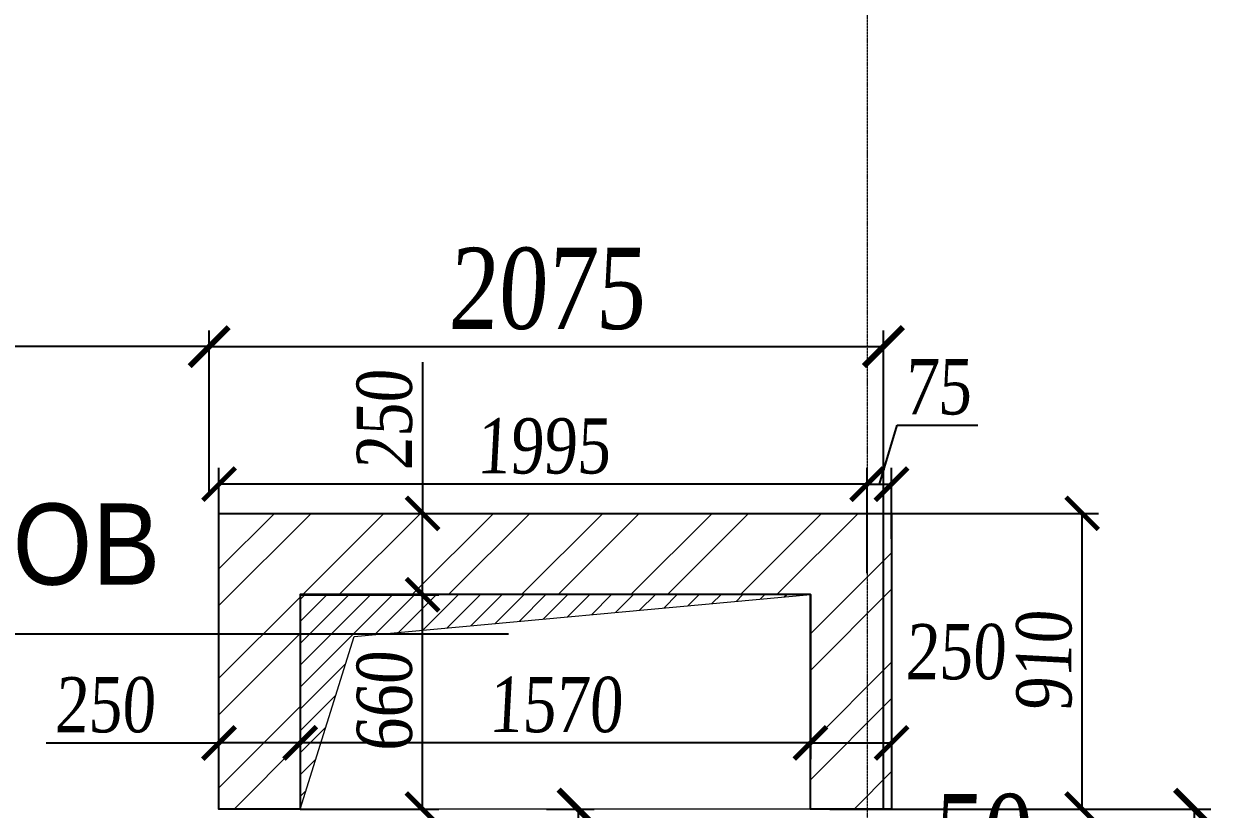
# Model space of a CAD drawing. Header units: inches. Extents: x -407541 to 6688123, y -998590 to 1205599.
# Drawn here: x 148307 to 151977, y 259837 to 262254 of the extents above; entities that cross this region are included whole.
import ezdxf

# ---------------------------------------------------------------- set-up
doc = ezdxf.new("R2010")
doc.units = ezdxf.units.IN
doc.header["$MEASUREMENT"] = 0
doc.linetypes.add('ACAD_ISO04W100', pattern=[30, 24, -3, 0, -3])
for name, color, linetype, lineweight in [('Оси', 254, 'ACAD_ISO04W100', 5), ('ОТВ ОВ', 4, 'Continuous', 13), ('ПЕРЕГОРОДКА', 7, 'Continuous', 25), ('размер внутр', 142, 'Continuous', 5), ('размеры шахт', 20, 'Continuous', 15), ('текст_OB', 40, 'Continuous', 25), ('Штриховка', 7, 'Continuous', 9)]:
    doc.layers.add(name, color=color, linetype=linetype, lineweight=lineweight)
doc.styles.add('style1', font='arial.ttf', dxfattribs={"width": 0.9, "height": 500})
doc.styles.add('STYLE2', font='times.ttf', dxfattribs={"width": 0.8, "oblique": 3})
doc.dimstyles.new('vnytren', dxfattribs={"dimtxt": 250, "dimasz": 120, "dimexe": 50, "dimexo": 0, "dimgap": 50, "dimtad": 1, "dimdec": 0, "dimzin": 0, "dimdsep": 46, "dimtxsty": 'STYLE2', "dimblk": 'ARCHTICK', "dimcen": 0, "dimadec": 0, "dimazin": 0, "dimtfac": 1, "dimtdec": 0, "dimtmove": 1, "dimatfit": 2, "dimldrblk": 'DOT', "dimfxl": 1, "dimtolj": 1, "dimtzin": 0, "dimarcsym": 0})
doc.dimstyles.new('waxti', dxfattribs={"dimtxt": 170, "dimasz": 100, "dimexe": 50, "dimexo": 0, "dimgap": 30, "dimtad": 1, "dimdec": 0, "dimzin": 0, "dimdsep": 46, "dimtxsty": 'STYLE2', "dimblk": 'ARCHTICK', "dimcen": 0, "dimadec": 0, "dimazin": 0, "dimtfac": 1, "dimtdec": 0, "dimtmove": 1, "dimatfit": 2, "dimldrblk": 'DOT', "dimfxl": 1, "dimtolj": 1, "dimtzin": 0, "dimarcsym": 0})

# ---------------------------------------------------------------- blocks, each defined once
blk = doc.blocks.new('_ARCHTICK')
at = {"color": 0, "linetype": 'ByBlock', "const_width": 0.15}
blk.add_lwpolyline([(-0.5, -0.5), (0.5, 0.5)], dxfattribs=at)
blk = doc.blocks.new('*D834')
at = {"layer": 'размеры шахт', "color": 0, "lineweight": -2, "ltscale": 0.1, "transparency": 16777216}
for p, q in [((150763.4, 260747.6), (151614.9, 260747.6)), ((151564.9, 259837.3), (151564.9, 260747.6)), ((150788.4, 259837.3), (151614.9, 259837.3))]:
    blk.add_line(p, q, dxfattribs=at)
at = {"layer": 'размеры шахт', "color": 0, "lineweight": -2, "ltscale": 0.1, "transparency": 16777216, "xscale": 100, "yscale": 100, "zscale": 100}
for p, rotation in [((151564.9, 260747.6), 90), ((151564.9, 259837.3), 270)]:
    blk.add_blockref('_ARCHTICK', p, dxfattribs=dict(at, rotation=rotation))
at = {"layer": 'размеры шахт', "color": 0, "ltscale": 0.1, "transparency": 16777216, "insert": (151448.2, 260292.4), "char_height": 170, "attachment_point": 5, "rotation": 90, "style": 'STYLE2'}
blk.add_mtext('\\A1;910', dxfattribs=at)
blk = doc.blocks.new('_Dot')
at = {"color": 0, "linetype": 'ByBlock', "lineweight": -2}
blk.add_line((-0.5, 0), (-1, 0), dxfattribs=at)
at = {"color": 0, "linetype": 'ByBlock', "const_width": 0.5}
blk.add_lwpolyline([(-0.25, 0, 1), (0.25, 0, 1)], format="xyb", close=True, dxfattribs=at)
blk = doc.blocks.new('*D835')
at = {"layer": 'размеры шахт', "color": 0, "lineweight": -2, "ltscale": 0.1, "transparency": 16777216}
for p, q in [((148908.1, 260627.6), (148908.1, 260887.5)), ((150903.2, 260617.6), (150903.2, 260887.5)), ((150903.2, 260837.5), (148908.1, 260837.5))]:
    blk.add_line(p, q, dxfattribs=at)
at = {"layer": 'размеры шахт', "color": 0, "lineweight": -2, "ltscale": 0.1, "transparency": 16777216, "xscale": 100, "yscale": 100, "zscale": 100, "rotation": 180}
blk.add_blockref('_ARCHTICK', (148908.1, 260837.5), dxfattribs=at)
at = {"layer": 'размеры шахт', "color": 0, "lineweight": -2, "ltscale": 0.1, "transparency": 16777216, "xscale": 100, "yscale": 100, "zscale": 100}
blk.add_blockref('_ARCHTICK', (150903.2, 260837.5), dxfattribs=at)
at = {"layer": 'размеры шахт', "color": 0, "ltscale": 0.1, "transparency": 16777216, "insert": (149905.7, 260954.2), "char_height": 170, "attachment_point": 5, "style": 'STYLE2'}
blk.add_mtext('\\A1;1995', dxfattribs=at)
blk = doc.blocks.new('*D836')
at = {"layer": 'размеры шахт', "color": 0, "lineweight": -2, "ltscale": 0.1, "transparency": 16777216}
for p, q in [((149158.1, 260497.6), (149158.1, 259991.2)), ((150728.4, 260497.6), (150728.4, 259991.2)), ((150728.4, 260041.2), (149158.1, 260041.2))]:
    blk.add_line(p, q, dxfattribs=at)
at = {"layer": 'размеры шахт', "color": 0, "lineweight": -2, "ltscale": 0.1, "transparency": 16777216, "xscale": 100, "yscale": 100, "zscale": 100, "rotation": 180}
blk.add_blockref('_ARCHTICK', (149158.1, 260041.2), dxfattribs=at)
at = {"layer": 'размеры шахт', "color": 0, "lineweight": -2, "ltscale": 0.1, "transparency": 16777216, "xscale": 100, "yscale": 100, "zscale": 100}
blk.add_blockref('_ARCHTICK', (150728.4, 260041.2), dxfattribs=at)
at = {"layer": 'размеры шахт', "color": 0, "ltscale": 0.1, "transparency": 16777216, "insert": (149943.2, 260157.9), "char_height": 170, "attachment_point": 5, "style": 'STYLE2'}
blk.add_mtext('\\A1;1570', dxfattribs=at)
blk = doc.blocks.new('*D837')
at = {"layer": 'размеры шахт', "color": 0, "lineweight": -2, "ltscale": 0.1, "transparency": 16777216}
for p, q in [((148908.1, 260041), (148908.1, 260091)), ((148376.6, 260041), (148908.1, 260041)), ((149158.1, 260041), (148908.1, 260041)), ((149158.1, 260044.9), (149158.1, 259991))]:
    blk.add_line(p, q, dxfattribs=at)
at = {"layer": 'размеры шахт', "color": 0, "lineweight": -2, "ltscale": 0.1, "transparency": 16777216, "xscale": 100, "yscale": 100, "zscale": 100, "rotation": 180}
blk.add_blockref('_ARCHTICK', (148908.1, 260041), dxfattribs=at)
at = {"layer": 'размеры шахт', "color": 0, "lineweight": -2, "ltscale": 0.1, "transparency": 16777216, "xscale": 100, "yscale": 100, "zscale": 100}
blk.add_blockref('_ARCHTICK', (149158.1, 260041), dxfattribs=at)
at = {"layer": 'размеры шахт', "color": 0, "ltscale": 0.1, "transparency": 16777216, "insert": (148556, 260157.4), "char_height": 170, "attachment_point": 5, "style": 'STYLE2'}
blk.add_mtext('\\A1;250', dxfattribs=at)
blk = doc.blocks.new('*D838')
at = {"layer": 'размеры шахт', "color": 0, "lineweight": -2, "ltscale": 0.1, "transparency": 16777216}
for p, q in [((150978.4, 260162.2), (150978.4, 259991.2)), ((150728.4, 260041.2), (150728.4, 260091.2)), ((150728.4, 260041.2), (150978.4, 260041.2))]:
    blk.add_line(p, q, dxfattribs=at)
at = {"layer": 'размеры шахт', "color": 0, "lineweight": -2, "ltscale": 0.1, "transparency": 16777216, "xscale": 100, "yscale": 100, "zscale": 100, "rotation": 180}
blk.add_blockref('_ARCHTICK', (150728.4, 260041.2), dxfattribs=at)
at = {"layer": 'размеры шахт', "color": 0, "lineweight": -2, "ltscale": 0.1, "transparency": 16777216, "xscale": 100, "yscale": 100, "zscale": 100}
blk.add_blockref('_ARCHTICK', (150978.4, 260041.2), dxfattribs=at)
at = {"layer": 'размеры шахт', "color": 0, "ltscale": 0.1, "transparency": 16777216, "insert": (151174.4, 260320.8), "char_height": 170, "attachment_point": 5, "style": 'STYLE2'}
blk.add_mtext('\\A1;250', dxfattribs=at)
blk = doc.blocks.new('*D841')
at = {"layer": 'размеры шахт', "color": 0, "lineweight": -2, "ltscale": 0.1, "transparency": 16777216}
for p, q in [((149158.1, 260497.3), (149584.5, 260497.3)), ((149534.5, 259837), (149534.5, 260497.3)), ((149158.1, 259837), (149584.5, 259837))]:
    blk.add_line(p, q, dxfattribs=at)
at = {"layer": 'размеры шахт', "color": 0, "lineweight": -2, "ltscale": 0.1, "transparency": 16777216, "xscale": 100, "yscale": 100, "zscale": 100}
for p, rotation in [((149534.5, 260497.3), 90), ((149534.5, 259837), 270)]:
    blk.add_blockref('_ARCHTICK', p, dxfattribs=dict(at, rotation=rotation))
at = {"layer": 'размеры шахт', "color": 0, "ltscale": 0.1, "transparency": 16777216, "insert": (149418.1, 260167.2), "char_height": 170, "attachment_point": 5, "rotation": 90, "style": 'STYLE2'}
blk.add_mtext('\\A1;660', dxfattribs=at)
blk = doc.blocks.new('*D842')
at = {"layer": 'размеры шахт', "color": 0, "lineweight": -2, "ltscale": 0.1, "transparency": 16777216}
for p, q in [((149534.5, 261213.2), (149534.5, 260747.6)), ((149534.5, 260747.6), (149584.5, 260747.6)), ((149534.5, 260497.3), (149534.5, 260747.6)), ((149158.1, 260497.3), (149584.5, 260497.3))]:
    blk.add_line(p, q, dxfattribs=at)
at = {"layer": 'размеры шахт', "color": 0, "lineweight": -2, "ltscale": 0.1, "transparency": 16777216, "xscale": 100, "yscale": 100, "zscale": 100}
for p, rotation in [((149534.5, 260747.6), 90), ((149534.5, 260497.3), 270)]:
    blk.add_blockref('_ARCHTICK', p, dxfattribs=dict(at, rotation=rotation))
at = {"layer": 'размеры шахт', "color": 0, "ltscale": 0.1, "transparency": 16777216, "insert": (149418.1, 261033.9), "char_height": 170, "attachment_point": 5, "rotation": 90, "style": 'STYLE2'}
blk.add_mtext('\\A1;250', dxfattribs=at)
blk = doc.blocks.new('*D844')
at = {"layer": 'размеры шахт', "color": 0, "lineweight": -2, "ltscale": 0.1, "transparency": 16777216}
for p, q in [((150940.8, 260837.5), (150995.3, 261019.2)), ((150995.3, 261019.2), (151244.3, 261019.2)), ((150903.2, 260563.1), (150903.2, 260887.5)), ((150978.4, 260669.4), (150978.4, 260887.5)), ((150903.2, 260837.5), (150978.4, 260837.5))]:
    blk.add_line(p, q, dxfattribs=at)
at = {"layer": 'размеры шахт', "color": 0, "lineweight": -2, "ltscale": 0.1, "transparency": 16777216, "xscale": 100, "yscale": 100, "zscale": 100, "rotation": 180}
blk.add_blockref('_ARCHTICK', (150903.2, 260837.5), dxfattribs=at)
at = {"layer": 'размеры шахт', "color": 0, "lineweight": -2, "ltscale": 0.1, "transparency": 16777216, "xscale": 100, "yscale": 100, "zscale": 100}
blk.add_blockref('_ARCHTICK', (150978.4, 260837.5), dxfattribs=at)
at = {"layer": 'размеры шахт', "color": 0, "ltscale": 0.1, "transparency": 16777216, "insert": (151119.8, 261135.9), "char_height": 170, "attachment_point": 5, "style": 'STYLE2'}
blk.add_mtext('\\A1;75', dxfattribs=at)
blk = doc.blocks.new('*D1630')
at = {"layer": 'размер внутр', "color": 0, "lineweight": -2, "transparency": 16777216}
for p, q in [((149915.8, 259837.2), (150063.3, 259837.2)), ((150013.3, 259837.2), (150013.3, 259587.2)), ((150013.3, 259712.2), (149130, 259285.9)), ((149915.8, 259587.2), (150063.3, 259587.2)), ((149130, 259285.9), (149130, 258746.7))]:
    blk.add_line(p, q, dxfattribs=at)
at = {"layer": 'размер внутр', "color": 0, "lineweight": -2, "transparency": 16777216, "xscale": 120, "yscale": 120, "zscale": 120}
for p, rotation in [((150013.3, 259837.2), 90), ((150013.3, 259587.2), 270)]:
    blk.add_blockref('_ARCHTICK', p, dxfattribs=dict(at, rotation=rotation))
at = {"layer": 'размер внутр', "color": 0, "transparency": 16777216, "insert": (148952.9, 259016.3), "char_height": 250, "attachment_point": 5, "rotation": 90, "style": 'STYLE2'}
blk.add_mtext('\\A1;250', dxfattribs=at)
blk = doc.blocks.new('*D1806')
at = {"layer": 'размер внутр', "color": 0, "lineweight": -2, "ltscale": 0.1, "transparency": 16777216}
for p, q in [((146928, 260845.1), (146928, 261310.8)), ((148878, 260814.5), (148878, 261310.8)), ((148878, 261260.8), (146928, 261260.8))]:
    blk.add_line(p, q, dxfattribs=at)
at = {"layer": 'размер внутр', "color": 0, "lineweight": -2, "ltscale": 0.1, "transparency": 16777216, "xscale": 120, "yscale": 120, "zscale": 120, "rotation": 180}
blk.add_blockref('_ARCHTICK', (146928, 261260.8), dxfattribs=at)
at = {"layer": 'размер внутр', "color": 0, "lineweight": -2, "ltscale": 0.1, "transparency": 16777216, "xscale": 120, "yscale": 120, "zscale": 120}
blk.add_blockref('_ARCHTICK', (148878, 261260.8), dxfattribs=at)
at = {"layer": 'размер внутр', "color": 0, "ltscale": 0.1, "transparency": 16777216, "insert": (147903, 261438.3), "char_height": 250, "attachment_point": 5, "style": 'STYLE2'}
blk.add_mtext('\\A1;1950', dxfattribs=at)
blk = doc.blocks.new('*D1807')
at = {"layer": 'размер внутр', "color": 0, "lineweight": -2, "ltscale": 0.1, "transparency": 16777216}
for p, q in [((148878, 260814.5), (148878, 261310.8)), ((150953.2, 259837.2), (150953.2, 261310.8)), ((148878, 261260.8), (150953.2, 261260.8))]:
    blk.add_line(p, q, dxfattribs=at)
at = {"layer": 'размер внутр', "color": 0, "lineweight": -2, "ltscale": 0.1, "transparency": 16777216, "xscale": 120, "yscale": 120, "zscale": 120, "rotation": 180}
blk.add_blockref('_ARCHTICK', (148878, 261260.8), dxfattribs=at)
at = {"layer": 'размер внутр', "color": 0, "lineweight": -2, "ltscale": 0.1, "transparency": 16777216, "xscale": 120, "yscale": 120, "zscale": 120}
blk.add_blockref('_ARCHTICK', (150953.2, 261260.8), dxfattribs=at)
at = {"layer": 'размер внутр', "color": 0, "ltscale": 0.1, "transparency": 16777216, "insert": (149915.6, 261438.3), "char_height": 250, "attachment_point": 5, "style": 'STYLE2'}
blk.add_mtext('\\A1;2075', dxfattribs=at)
blk = doc.blocks.new('*D2061')
at = {"layer": 'размер внутр', "color": 0, "lineweight": -2, "transparency": 16777216}
for p, q in [((150529.5, 258722.1), (151062, 259579.6)), ((151062, 259579.6), (151446, 259579.6)), ((150504.5, 258690.6), (150504.5, 258772.1)), ((150554.5, 258666.9), (150554.5, 258772.1)), ((150504.5, 258722.1), (150384.5, 258722.1)), ((150504.5, 258722.1), (150554.5, 258722.1)), ((150504.5, 258722.1), (150554.5, 258722.1)), ((150554.5, 258722.1), (150674.5, 258722.1))]:
    blk.add_line(p, q, dxfattribs=at)
at = {"layer": 'размер внутр', "color": 0, "lineweight": -2, "transparency": 16777216, "xscale": 120, "yscale": 120, "zscale": 120}
blk.add_blockref('_ARCHTICK', (150504.5, 258722.1), dxfattribs=at)
at = {"layer": 'размер внутр', "color": 0, "lineweight": -2, "transparency": 16777216, "xscale": 120, "yscale": 120, "zscale": 120, "rotation": 180}
blk.add_blockref('_ARCHTICK', (150554.5, 258722.1), dxfattribs=at)
at = {"layer": 'размер внутр', "color": 0, "transparency": 16777216, "insert": (151254, 259756.8), "char_height": 250, "attachment_point": 5, "style": 'STYLE2'}
blk.add_mtext('\\A1;50', dxfattribs=at)
blk = doc.blocks.new('*D3598')
at = {"layer": 'размер внутр', "color": 0, "lineweight": -2, "transparency": 16777216}
for p, q in [((151490, 259837.2), (151961, 259837.2)), ((151911, 258237), (151911, 259837.2)), ((151089.2, 258237), (151961, 258237))]:
    blk.add_line(p, q, dxfattribs=at)
at = {"layer": 'размер внутр', "color": 0, "lineweight": -2, "transparency": 16777216, "xscale": 120, "yscale": 120, "zscale": 120}
for p, rotation in [((151911, 259837.2), 90), ((151911, 258237), 270)]:
    blk.add_blockref('_ARCHTICK', p, dxfattribs=dict(at, rotation=rotation))
at = {"layer": 'размер внутр', "color": 0, "transparency": 16777216, "insert": (151733.9, 259037.1), "char_height": 250, "attachment_point": 5, "rotation": 90, "style": 'STYLE2'}
blk.add_mtext('\\A1;1600', dxfattribs=at)

msp = doc.modelspace()

# ---------------------------------------------------------------- hatches: boundary and pattern name
at = {"layer": 'Штриховка'}
h = msp.add_hatch(dxfattribs=at)
h.set_pattern_fill('ANSI32', color=256, scale=25, style=0)
h.set_pattern_definition([(45, (-6211577.03, 1289607.52), (-168.379802, 168.379802), []), (45, (-6211464.77, 1289607.52), (-168.379802, 168.379802), [])])
h.paths.add_polyline_path([(150978.4, 259837.3), (150728.4, 259837.3), (150728.4, 260497.6), (149158.1, 260497.6), (149158.1, 259837.3), (148908.1, 259837.3), (148908.1, 260747.6), (150978.4, 260747.6)])
at = {"layer": 'Штриховка', "ltscale": 0.1}
h = msp.add_hatch(dxfattribs=at)
h.set_pattern_fill('ANSI31', color=256, scale=15, style=0)
h.set_pattern_definition([(45, (-6304349.545, -168328.993), (-33.67596045, 33.67596045), [])])
h.paths.add_polyline_path([(149158.1, 259837.6), (149324.5, 260368.2), (150728.4, 260497.6), (149158.1, 260497.6)])

# ---------------------------------------------------------------- linework, layer by layer
at = {"layer": 'Оси', "ltscale": 0.3}
msp.add_line((150903.2, 278737.2), (150903.2, 252403), dxfattribs=at)
at = {"layer": 'ОТВ ОВ', "ltscale": 100}
msp.add_lwpolyline([(149158.1, 260497.5), (150728.4, 260497.5), (150728.4, 259837.2), (149158.1, 259837.2)], close=True, dxfattribs=at)
at = {"layer": 'ПЕРЕГОРОДКА', "ltscale": 0.1}
msp.add_lwpolyline([(150978.4, 259837.3), (150728.4, 259837.3), (150728.4, 260497.6), (149158.1, 260497.6), (149158.1, 259837.3), (148908.1, 259837.3), (148908.1, 260747.6), (150978.4, 260747.6)], close=True, dxfattribs=at)
at = {"layer": 'текст_OB', "ltscale": 0.1}
msp.add_line((146441, 260376.6), (149799.6, 260376.6), dxfattribs=at)
at = {"layer": 'Штриховка', "ltscale": 0.1}
msp.add_lwpolyline([(149158.1, 259837.6), (149324.5, 260368.2), (150728.4, 260497.6), (149158.1, 260497.6)], close=True, dxfattribs=at)

# ---------------------------------------------------------------- texts
at = {"layer": 'текст_OB', "ltscale": 0.1, "insert": (148135.2, 260778), "char_height": 250, "width": 3752.725, "attachment_point": 2, "style": 'style1'}
msp.add_mtext('Отв. ОВ{\\fTimes New Roman|b0|i0|c238|p18; }', dxfattribs=at)

# ---------------------------------------------------------------- dimensions: what is measured, and where the dimension line sits
at = {"layer": 'размер внутр', "color": 4, "ltscale": 0.1}
for base, p2, picture, middle in [((146928, 261260.8), (146928, 260845.1), '*D1806', (147903, 261438.3)), ((150953.2, 261260.8), (150953.2, 259837.2), '*D1807', (149915.6, 261438.3))]:
    dim = msp.add_linear_dim(base=base, p1=(148878, 260814.5), p2=p2, dimstyle='vnytren', dxfattribs=at)
    dim.commit()
    dim.dimension.update_dxf_attribs({"geometry": picture, "text_midpoint": middle})
at = {"layer": 'размер внутр'}
dim = msp.add_linear_dim(base=(150554.5, 258722.1), p1=(150504.5, 258690.6), p2=(150554.5, 258666.9), dimstyle='vnytren', dxfattribs=at)
dim.commit()
dim.dimension.update_dxf_attribs({"geometry": '*D2061', "text_midpoint": (151112, 259579.6), "dimtype": 160})
dim = msp.add_linear_dim(base=(150013.3, 259587.2), p1=(149915.8, 259837.2), p2=(149915.8, 259587.2), angle=90, dimstyle='vnytren', dxfattribs=at)
dim.commit()
dim.dimension.update_dxf_attribs({"geometry": '*D1630', "text_midpoint": (149130, 259235.9), "dimtype": 160})
dim = msp.add_linear_dim(base=(151911, 259837.2), p1=(151089.2, 258237), p2=(151490, 259837.2), angle=90, dimstyle='vnytren', override={"dimatfit": 3}, dxfattribs=at)
dim.commit()
dim.dimension.update_dxf_attribs({"geometry": '*D3598', "text_midpoint": (151733.9, 259037.1)})
at = {"layer": 'размеры шахт', "ltscale": 0.1}
dim = msp.add_linear_dim(base=(150978.4, 260837.5), p1=(150903.2, 260563.1), p2=(150978.4, 260669.4), dimstyle='waxti', dxfattribs=at)
dim.commit()
dim.dimension.update_dxf_attribs({"geometry": '*D844', "text_midpoint": (151025.3, 261135.9)})
for base, p1, p2, angle, picture, middle in [((149534.5, 260747.6), (149158.1, 260497.3), (149534.5, 260747.6), 90, '*D842', (149405.9, 261033.9)), ((150978.4, 260041.2), (150728.4, 260041.2), (150978.4, 260162.2), 180, '*D838', (151174.4, 260204.4)), ((148908.1, 260041), (149158.1, 260044.9), (148908.1, 260041), 180, '*D837', (148556, 260168.1))]:
    dim = msp.add_linear_dim(base=base, p1=p1, p2=p2, angle=angle, dimstyle='waxti', dxfattribs=at)
    dim.commit()
    dim.dimension.update_dxf_attribs({"geometry": picture, "text_midpoint": middle, "dimtype": 160})
for base, p1, p2, angle, picture, middle in [((148908.1, 260837.5), (150903.2, 260617.6), (148908.1, 260627.6), 180, '*D835', (149905.7, 260954.2)), ((151564.9, 260747.6), (150788.4, 259837.3), (150763.4, 260747.6), 90, '*D834', (151448.2, 260292.4)), ((149534.5, 260497.3), (149158.1, 259837), (149158.1, 260497.3), 90, '*D841', (149418.1, 260167.2)), ((149158.1, 260041.2), (150728.4, 260497.6), (149158.1, 260497.6), 180, '*D836', (149943.2, 260157.9))]:
    dim = msp.add_linear_dim(base=base, p1=p1, p2=p2, angle=angle, dimstyle='waxti', dxfattribs=at)
    dim.commit()
    dim.dimension.update_dxf_attribs({"geometry": picture, "text_midpoint": middle})

doc.saveas('drawing.dxf')
